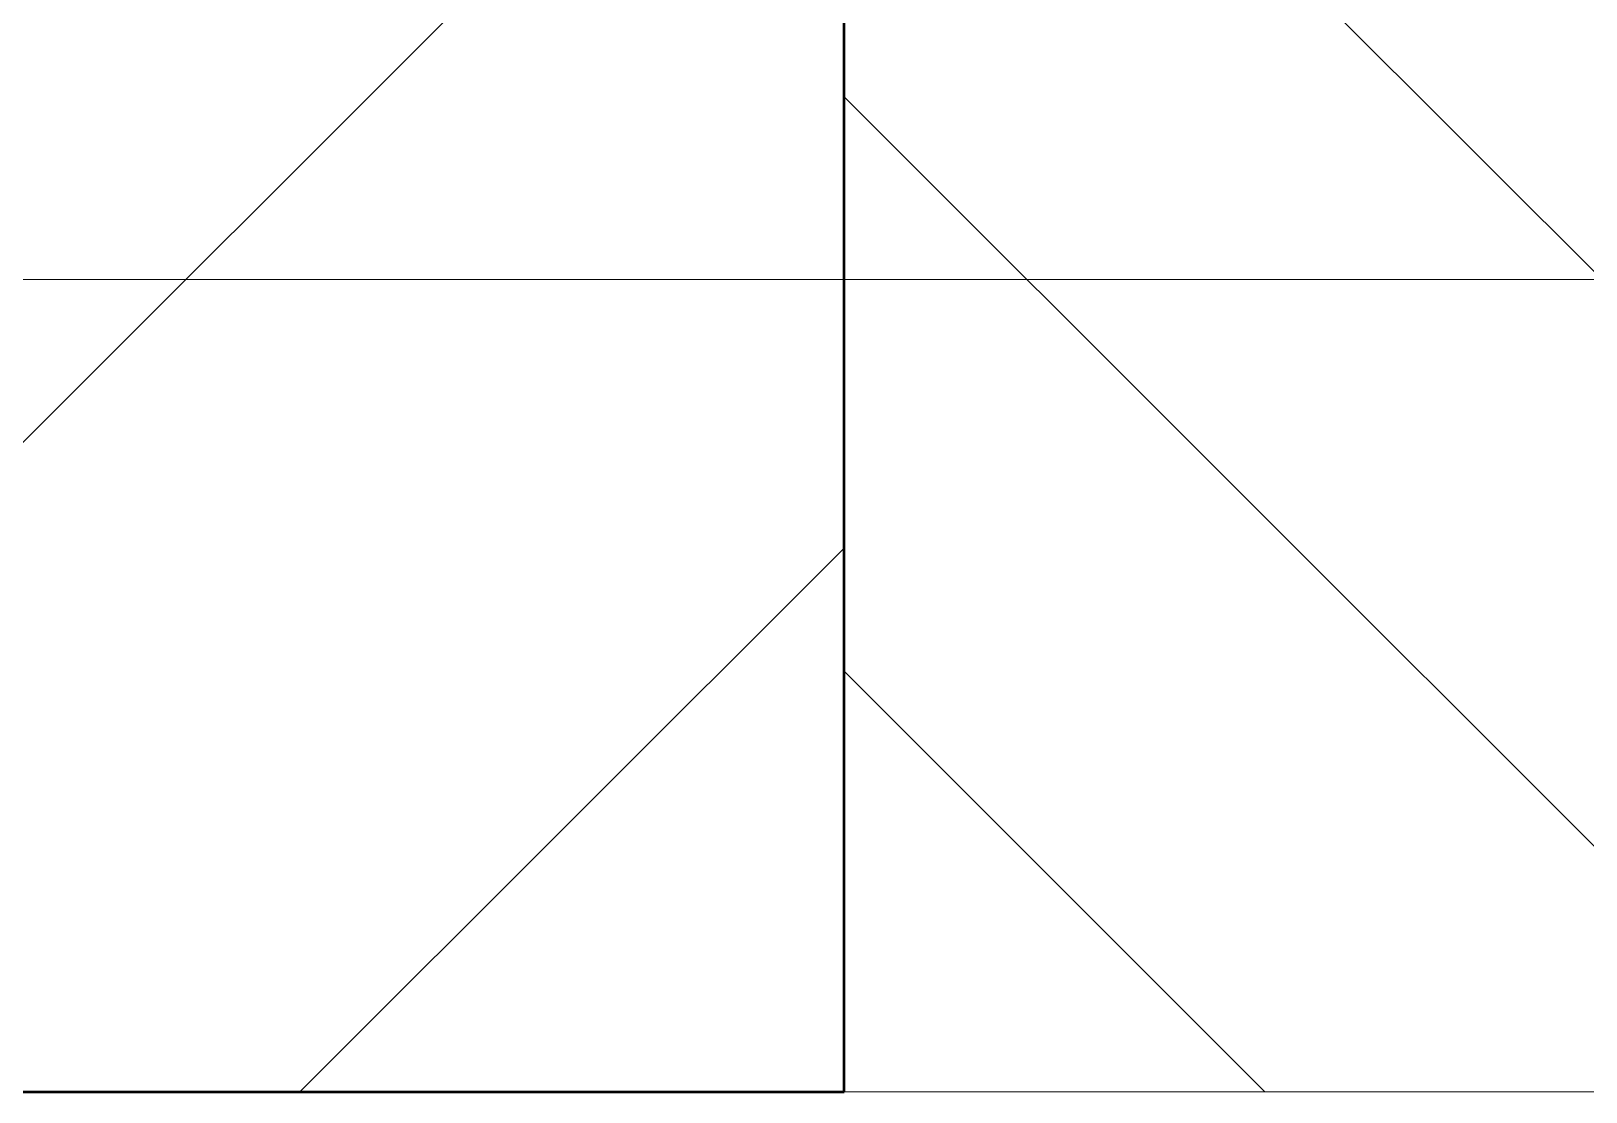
# Model space of a CAD drawing. Header units: millimetres. Extents: x -17017 to 628417, y -109036 to 199237.
# Drawn here: x 343520.7 to 343712, y -88782.4 to -88651.8 of the extents above; entities that cross this region are included whole.
import ezdxf

# ---------------------------------------------------------------- set-up
doc = ezdxf.new("R2010")
doc.units = ezdxf.units.MM
doc.linetypes.add('50_200_ШТРИХ_1Т_ш5_п1_п1_', pattern=[700, 500, -100, 0, -100])
for name, color, linetype, lineweight in [('A-WALL-____-MCUT-3', 7, 'Continuous', 9), ('A-WALL-____-PATT-1', 7, 'Continuous', 9), ('S-COLS-____-MCUT', 7, 'Continuous', 50), ('S-COLS-____-OTLN', 7, 'Continuous', 9), ('S-GRID-____-OTLN-1', 7, '50_200_ШТРИХ_1Т_ш5_п1_п1_', 9), ('стяжа', 7, 'Continuous', 30)]:
    doc.layers.add(name, color=color, linetype=linetype, lineweight=lineweight)

# ---------------------------------------------------------------- blocks, each defined once
blk = doc.blocks.new('BSC_Колонна _Прямоугольная - 500х500-V57-АР1_План отверстий 3 этажа в осях 1-64_А-ГГ')
at = {"layer": 'S-COLS-____-OTLN'}
h = blk.add_hatch(dxfattribs=at)
h.set_pattern_fill('FP_94', color=256, style=0, pattern_type=2)
h.set_pattern_definition([(45, (-59600, 1668.96), (-114.04925, 114.04925), []), (45, (-59485.95, 1668.96), (-114.04925, 114.04925), [201.613, -40.323, 3.353, -36.97])])
h.paths.add_polyline_path([(-250, -250), (250, -250), (250, 250), (-250, 250)], flags=0)
at = {"layer": 'S-COLS-____-MCUT'}
for p, q in [((250, -250), (250, 250)), ((-250, -250), (250, -250))]:
    blk.add_line(p, q, dxfattribs=at)
blk = doc.blocks.new('3эт')
at = {"layer": 'S-GRID-____-OTLN-1', "color": 251, "ltscale": 0.6, "true_color": 0x636466}
blk.add_line((387845.11, -88682.41), (279101.94, -88682.41), dxfattribs=at)

msp = doc.modelspace()

# ---------------------------------------------------------------- hatches: boundary and pattern name
at = {"layer": 'A-WALL-____-PATT-1'}
h = msp.add_hatch(dxfattribs=at)
h.set_pattern_fill('FP_6', color=256, style=0, pattern_type=2)
h.set_pattern_definition([(135, (283770.707, -86863.456), (-35.35534, -35.35534), [])])
h.paths.add_polyline_path([(346120.71, -88782.41), (346120.71, -88532.41), (345776.71, -88532.41), (345776.71, -88601.41), (345770.71, -88601.41), (345770.71, -88713.41), (345776.71, -88713.41), (345776.71, -88782.41), (345845.71, -88782.41)], flags=0)
h.paths.add_polyline_path([(343850.82, -88782.41), (343964.71, -88782.41), (343964.71, -88713.41), (343970.71, -88713.41), (343970.71, -88601.41), (343964.71, -88601.41), (343964.71, -88532.41), (343620.71, -88532.41), (343620.71, -88782.41)], flags=0)

# ---------------------------------------------------------------- linework, layer by layer
at = {"layer": 'A-WALL-____-MCUT-3'}
msp.add_line((343620.71, -88782.41), (343895.71, -88782.41), dxfattribs=at)

# ---------------------------------------------------------------- block references
at = {"layer": 'S-COLS-____-OTLN'}
msp.add_blockref('BSC_Колонна _Прямоугольная - 500х500-V57-АР1_План отверстий 3 этажа в осях 1-64_А-ГГ', (343370.71, -88532.41), dxfattribs=at)
at = {"layer": 'стяжа'}
msp.add_blockref('3эт', (0, 0), dxfattribs=at)

doc.saveas('drawing.dxf')
